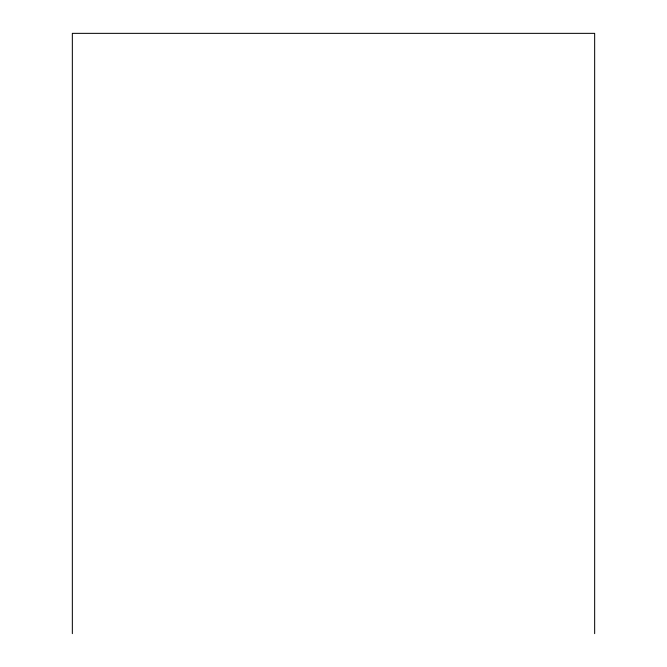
<?xml version="1.0" encoding="UTF-8"?>
<svg xmlns="http://www.w3.org/2000/svg" width="667" height="667" viewBox="0 0 667 667"><rect width="100%" height="100%" fill="white"/><g stroke="black" fill="none" stroke-linecap="round" stroke-linejoin="round"><path stroke-width="1" d="M594.656 633.65L594.656 33.35L72.344 33.35L72.344 633.65"/></g></svg>
